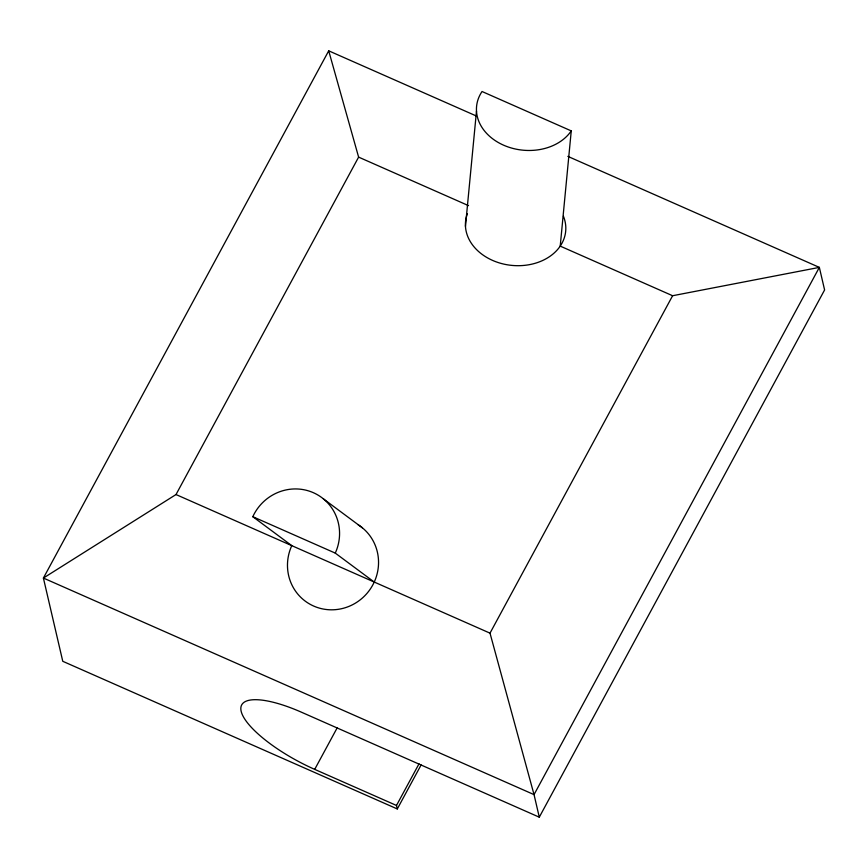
<?xml version="1.0" encoding="UTF-8"?>
<svg xmlns="http://www.w3.org/2000/svg" width="868" height="868" viewBox="0 0 868 868"><rect width="100%" height="100%" fill="white"/><g stroke="black" fill="none" stroke-linecap="round" stroke-linejoin="round"><path stroke-width="1.3" d="M465.454 226.364L476.489 111.147M571.252 130.894A50.301 39.158 5.5 0 1 503.592 145.184A50.301 39.158 5.5 0 1 482.044 91.509L571.252 130.894L560.218 246.111L672.613 295.728L819.349 267.387L824.6 289.945L539.288 817.179L301.402 712.183A75.451 22.752 28.4 0 0 241.152 711.239A75.451 22.752 28.4 0 0 314.704 769.374L396.481 805.461L397.294 808.954L62.767 661.297L43.4 578.055L328.712 50.821L476.152 115.9M539.288 817.179L534.037 794.621L43.4 578.055L176.009 494.543L358.614 157.119L328.712 50.821M314.704 769.374L337.251 727.71M396.481 805.461L419.027 763.807M567.835 156.37L819.349 267.387L534.037 794.621L490.008 633.152L672.613 295.728M397.294 808.954L421.121 764.925M358.614 157.119L468.536 205.64M335.265 553.1A46.492 44.995 -53.4 0 0 313.359 492.688A46.492 44.995 -53.4 0 0 252.805 516.699L335.265 553.1L374.238 582.048M176.009 494.543L490.008 633.152M323.373 498.84L362.347 527.787M252.805 516.699L291.778 545.646A46.492 44.995 -53.4 0 0 311.699 605.126A46.492 44.995 -53.4 0 0 372.177 586.052A46.492 44.995 -53.4 0 0 358.115 524.728M563.451 216.306A50.301 39.158 5.5 0 1 516.308 265.673A50.301 39.158 5.5 0 1 467.364 213.756"/></g></svg>
